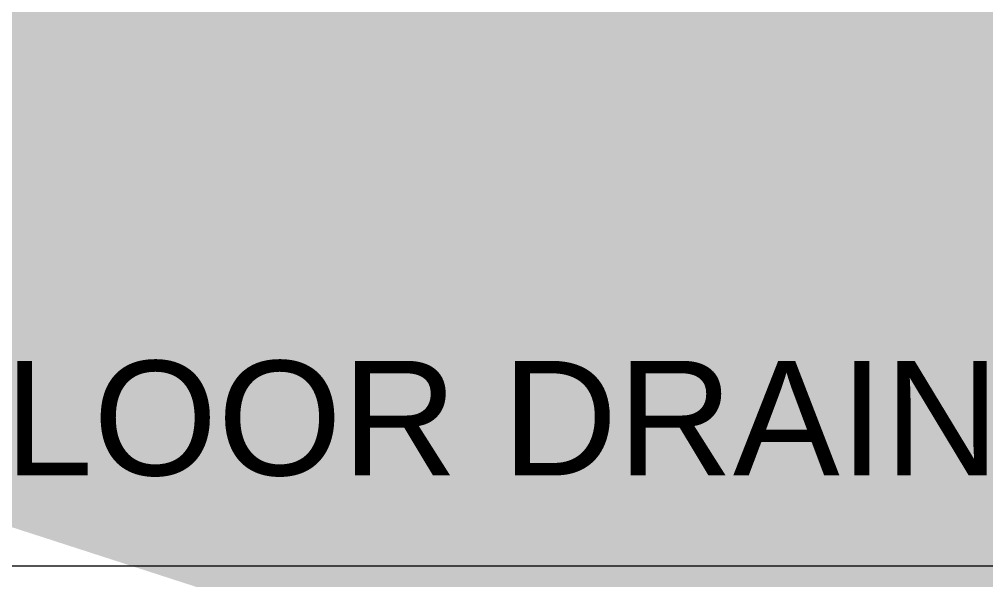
# Model space of a CAD drawing. Header units: millimetres. Extents: x -60 to 576, y -39 to 287.
# Drawn here: x 255.02 to 266.83, y 93.35 to 100.2 of the extents above; entities that cross this region are included whole.
import ezdxf

# ---------------------------------------------------------------- set-up
doc = ezdxf.new("R2010")
doc.units = ezdxf.units.MM
doc.header["$MEASUREMENT"] = 0
doc.layers.add('M-AC-TEXT', color=7, linetype='Continuous')
doc.styles.add('ar-dim-axis', font='romans.shx', dxfattribs={"width": 0.8})
doc.styles.add('OIP FONT', font='GOTHIC.TTF', dxfattribs={"height": 150})
doc.styles.get("Standard").update_dxf_attribs({"font": 'arial.ttf'})
doc.dimstyles.new('ar-dim-axis', dxfattribs={"dimtxt": 350, "dimasz": 250, "dimexe": 75, "dimexo": 75, "dimgap": 200, "dimtad": 1, "dimdec": 0, "dimzin": 12, "dimdsep": 46, "dimtxsty": 'ar-dim-axis', "dimblk": 'ARCHTICK', "dimcen": 120, "dimclrd": 11, "dimclre": 8, "dimclrt": 4, "dimadec": 0, "dimazin": 3, "dimtm": 1, "dimtfac": 1, "dimtdec": 0, "dimtix": 1, "dimtmove": 2, "dimatfit": 3, "dimldrblk": 'ARCHTICK', "dimfxl": 1, "dimtolj": 1, "dimtzin": 0, "dimarcsym": 1})

# ---------------------------------------------------------------- blocks, each defined once
blk = doc.blocks.new('_ARCHTICK')
at = {"color": 0, "linetype": 'ByBlock', "const_width": 0.15}
blk.add_lwpolyline([(-0.5, -0.5), (0.5, 0.5)], dxfattribs=at)

msp = doc.modelspace()

# ---------------------------------------------------------------- linework, layer by layer
at = {"color": 0, "linetype": 'ByBlock', "lineweight": 9}
msp.add_line((281.2831918936495, 93.51225305435014), (243.3135661584322, 93.51225305435014), dxfattribs=at)

# ---------------------------------------------------------------- texts
msp.add_text('SECOND FLOOR DRAIN LAYOUT', height=1.4, dxfattribs=at).set_placement((244.7264026450034, 94.62244360192722))

# ---------------------------------------------------------------- leaders
at = {"layer": 'M-AC-TEXT', "annotation_type": 0, "has_hookline": 1, "text_width": 1.459810014086044}
for points, hookline_direction in [([(255.0288292729888, 138.6306958272424), (255.1554912829285, 138.3827107587184), (255.5314330361784, 138.3839022621725)], 0), ([(250.8099124016439, 135.924397171841), (250.9365744115836, 135.6764121033169), (251.3125161648336, 135.677603606771)], 0), ([(354.2649717460017, 135.0296538151651), (354.138309736062, 134.7816687466411), (353.762367982812, 134.7828602500951)], 1), ([(250.8628190119884, 129.7734640645707), (250.9894810219282, 129.5254789960467), (251.3654227751781, 129.5266704995007)], 0), ([(376.1145680465069, 126.0408596208876), (375.9879060365672, 125.7928745523636), (375.6119642833173, 125.7940660558176)], 1), ([(376.1165008811258, 115.2761441268621), (375.9898388711861, 115.0281590583381), (375.6138971179361, 115.0293505617921)], 1), ([(262.7887433807896, 114.9005615258051), (262.6620813708499, 114.652576457281), (262.2861396175999, 114.6537679607351)], 1), ([(262.8901035021122, 114.9005615258051), (263.0167655120519, 114.652576457281), (263.3927072653019, 114.6537679607351)], 0), ([(250.8011577977827, 107.1491550349868), (250.9278198077224, 106.9011699664628), (251.3037615609724, 106.9023614699168)], 0), ([(354.2647759359579, 106.2721564576345), (354.1381139260181, 106.0241713891105), (353.7621721727682, 106.0253628925645)], 1)]:
    msp.add_leader(points, dimstyle='ar-dim-axis', override={"dimtxt": 150, "dimasz": 150, "dimgap": 200, "dimtad": 0, "dimtih": 1, "dimtoh": 1, "dimtxsty": 'OIP FONT', "dimclrd": 256, "dimclre": 256, "dimclrt": 256, "dimfxl": 0.2, "dimfxlon": 1, "dimlwd": 65535, "dimlwe": 65535}, dxfattribs=dict(at, hookline_direction=hookline_direction))

doc.saveas('drawing.dxf')
